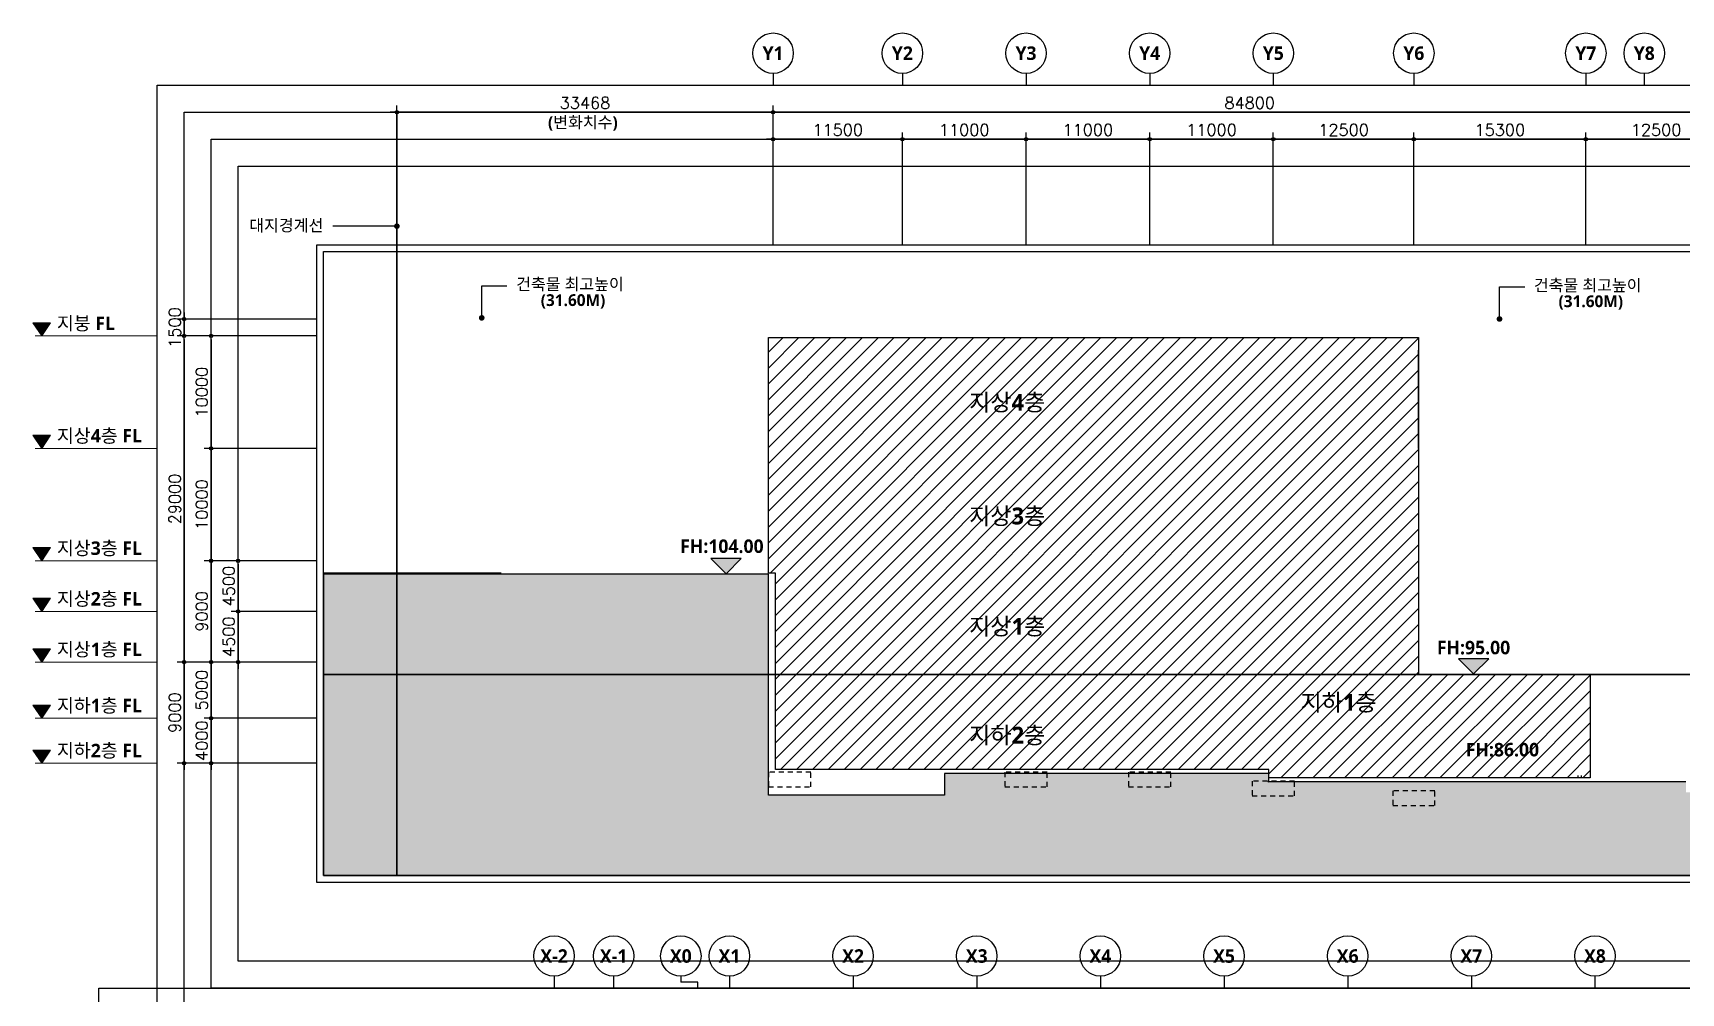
# Model space of a CAD drawing. Header units: millimetres. Extents: x 8456 to 190005487, y 619 to 455456909.
# Drawn here: x 13626 to 160238, y 84276 to 169667 of the extents above; entities that cross this region are included whole.
import ezdxf
from ezdxf.enums import TextEntityAlignment as Align

# ---------------------------------------------------------------- set-up
doc = ezdxf.new("R2010")
doc.units = ezdxf.units.MM
doc.header["$LTSCALE"] = 400
doc.header["$MEASUREMENT"] = 0
doc.header["$PDSIZE"] = -10
doc.linetypes.add('HID', pattern=[2, 1.1, -0.9])
doc.layers.get('0').update_dxf_attribs({"linetype": 'CONTINUOUS'})
doc.layers.get('Defpoints').update_dxf_attribs({"color": 153, "linetype": 'CONTINUOUS'})
doc.layers.add('A-MARK', color=7, linetype='CONTINUOUS', lineweight=15)
for name, color, linetype in [('AA-XXXX-TXT2', 3, 'CONTINUOUS'), ('elev', 8, 'CONTINUOUS'), ('HID', 3, 'HID'), ('X-SEC-종$0$A-ST-AXIS-BUB', 7, 'CONTINUOUS')]:
    doc.layers.add(name, color=color, linetype=linetype)
doc.layers.add('Defpoint', color=161, linetype='CONTINUOUS', plot=False)
doc.styles.add('SH_대대리576', font='')
doc.styles.get("Standard").update_dxf_attribs({"font": 'SIMPLEX.shx'})
doc.styles.get('SH_대대리576').set_extended_font_data('NanumGothic', bold=True)
doc.dimstyles.new('SHP 600', dxfattribs={"dimscale": 300, "dimtxt": 3.5, "dimasz": 1, "dimexe": 2, "dimexo": 2, "dimgap": 1, "dimtad": 1, "dimdec": 0, "dimzin": 0, "dimdsep": 46, "dimtxsty": 'Standard', "dimblk": 'DIMDOT', "dimcen": 0.09, "dimclrt": 3, "dimadec": 0, "dimazin": 1, "dimtfac": 1, "dimtdec": 0, "dimtix": 1, "dimtmove": 2, "dimatfit": 0, "dimldrblk": 'DIMDOT', "dimfxl": 1, "dimtfillclr": 3, "dimtolj": 1, "dimtzin": 0, "dimarcsym": 0})

# ---------------------------------------------------------------- blocks, each defined once
blk = doc.blocks.new('Level - GL_Architecture-538196-단면도-1')
at = {"layer": 'A-MARK'}
blk.add_hatch(color=256, dxfattribs=at).paths.add_polyline_path([(-50936, 1188), (-50144, 0), (-49352, 1188)], flags=0)
for p, q in [((-50936, 1188), (-49352, 1188)), ((-50144, 0), (-50936, 1188)), ((-49352, 1188), (-50144, 0)), ((-39756, 0), (-50744, 0))]:
    blk.add_line(p, q, dxfattribs=at)
blk = doc.blocks.new('DIMDOT')
at = {"color": 0}
blk.add_line((-2, 0), (2, 0), dxfattribs=at)
for radius in [0.5, 0.25]:
    blk.add_circle((0, 0), radius, dxfattribs=at)
blk = doc.blocks.new('*D65')
at = {"color": 0, "lineweight": -2}
for p, q in [((79468, 150817), (79468, 163217)), ((164268, 150817), (164268, 163217)), ((163968, 162617), (79768, 162617))]:
    blk.add_line(p, q, dxfattribs=at)
at = {"layer": 'Defpoints', "color": 0}
for p in [(79468, 162617), (79468, 150217), (164268, 150217)]:
    blk.add_point(p, dxfattribs=at)
at = {"color": 0, "linetype": 'ByBlock', "lineweight": -2, "xscale": 300, "yscale": 300, "zscale": 300, "rotation": 180}
blk.add_blockref('DIMDOT', (79468, 162617), dxfattribs=at)
at = {"color": 0, "linetype": 'ByBlock', "lineweight": -2, "xscale": 300, "yscale": 300, "zscale": 300}
blk.add_blockref('DIMDOT', (164268, 162617), dxfattribs=at)
at = {"color": 3, "insert": (121868, 163443), "char_height": 1050, "attachment_point": 5}
blk.add_mtext('\\A1;84800', dxfattribs=at)
blk = doc.blocks.new('*D66')
at = {"color": 0, "lineweight": -2}
for p, q in [((79468, 150817), (79468, 160817)), ((90668, 160217), (79768, 160217)), ((90968, 150817), (90968, 160817))]:
    blk.add_line(p, q, dxfattribs=at)
at = {"layer": 'Defpoints', "color": 0}
for p in [(79468, 160217), (79468, 150217), (90968, 150217)]:
    blk.add_point(p, dxfattribs=at)
at = {"color": 0, "linetype": 'ByBlock', "lineweight": -2, "xscale": 300, "yscale": 300, "zscale": 300, "rotation": 180}
blk.add_blockref('DIMDOT', (79468, 160217), dxfattribs=at)
at = {"color": 0, "linetype": 'ByBlock', "lineweight": -2, "xscale": 300, "yscale": 300, "zscale": 300}
blk.add_blockref('DIMDOT', (90968, 160217), dxfattribs=at)
at = {"color": 3, "insert": (85218, 161043), "char_height": 1050, "attachment_point": 5}
blk.add_mtext('\\A1;11500', dxfattribs=at)
blk = doc.blocks.new('X-SEC-종$0$A-ST-AXIS-BUB-1')
at = {"layer": 'X-SEC-종$0$A-ST-AXIS-BUB'}
blk.add_line((0, 350), (0, 0), dxfattribs=at)
blk.add_circle((0, 950), 600, dxfattribs=at)
blk = doc.blocks.new('*D67')
at = {"color": 0, "lineweight": -2}
for p, q in [((90968, 150817), (90968, 160817)), ((101668, 160217), (91268, 160217)), ((101968, 150817), (101968, 160817))]:
    blk.add_line(p, q, dxfattribs=at)
at = {"layer": 'Defpoints', "color": 0}
for p in [(90968, 160217), (90968, 150217), (101968, 150217)]:
    blk.add_point(p, dxfattribs=at)
at = {"color": 0, "linetype": 'ByBlock', "lineweight": -2, "xscale": 300, "yscale": 300, "zscale": 300, "rotation": 180}
blk.add_blockref('DIMDOT', (90968, 160217), dxfattribs=at)
at = {"color": 0, "linetype": 'ByBlock', "lineweight": -2, "xscale": 300, "yscale": 300, "zscale": 300}
blk.add_blockref('DIMDOT', (101968, 160217), dxfattribs=at)
at = {"color": 3, "insert": (96468, 161043), "char_height": 1050, "attachment_point": 5}
blk.add_mtext('\\A1;11000', dxfattribs=at)
blk = doc.blocks.new('*D68')
at = {"color": 0, "lineweight": -2}
for p, q in [((101968, 150817), (101968, 160817)), ((112668, 160217), (102268, 160217)), ((112968, 150817), (112968, 160817))]:
    blk.add_line(p, q, dxfattribs=at)
at = {"layer": 'Defpoints', "color": 0}
for p in [(101968, 160217), (101968, 150217), (112968, 150217)]:
    blk.add_point(p, dxfattribs=at)
at = {"color": 0, "linetype": 'ByBlock', "lineweight": -2, "xscale": 300, "yscale": 300, "zscale": 300, "rotation": 180}
blk.add_blockref('DIMDOT', (101968, 160217), dxfattribs=at)
at = {"color": 0, "linetype": 'ByBlock', "lineweight": -2, "xscale": 300, "yscale": 300, "zscale": 300}
blk.add_blockref('DIMDOT', (112968, 160217), dxfattribs=at)
at = {"color": 3, "insert": (107468, 161043), "char_height": 1050, "attachment_point": 5}
blk.add_mtext('\\A1;11000', dxfattribs=at)
blk = doc.blocks.new('*D69')
at = {"color": 0, "lineweight": -2}
for p, q in [((112968, 150817), (112968, 160817)), ((123668, 160217), (113268, 160217)), ((123968, 150817), (123968, 160817))]:
    blk.add_line(p, q, dxfattribs=at)
at = {"layer": 'Defpoints', "color": 0}
for p in [(112968, 160217), (112968, 150217), (123968, 150217)]:
    blk.add_point(p, dxfattribs=at)
at = {"color": 0, "linetype": 'ByBlock', "lineweight": -2, "xscale": 300, "yscale": 300, "zscale": 300, "rotation": 180}
blk.add_blockref('DIMDOT', (112968, 160217), dxfattribs=at)
at = {"color": 0, "linetype": 'ByBlock', "lineweight": -2, "xscale": 300, "yscale": 300, "zscale": 300}
blk.add_blockref('DIMDOT', (123968, 160217), dxfattribs=at)
at = {"color": 3, "insert": (118468, 161043), "char_height": 1050, "attachment_point": 5}
blk.add_mtext('\\A1;11000', dxfattribs=at)
blk = doc.blocks.new('*D70')
at = {"color": 0, "lineweight": -2}
for p, q in [((123968, 150817), (123968, 160817)), ((136168, 160217), (124268, 160217)), ((136468, 150817), (136468, 160817))]:
    blk.add_line(p, q, dxfattribs=at)
at = {"layer": 'Defpoints', "color": 0}
for p in [(123968, 160217), (123968, 150217), (136468, 150217)]:
    blk.add_point(p, dxfattribs=at)
at = {"color": 0, "linetype": 'ByBlock', "lineweight": -2, "xscale": 300, "yscale": 300, "zscale": 300, "rotation": 180}
blk.add_blockref('DIMDOT', (123968, 160217), dxfattribs=at)
at = {"color": 0, "linetype": 'ByBlock', "lineweight": -2, "xscale": 300, "yscale": 300, "zscale": 300}
blk.add_blockref('DIMDOT', (136468, 160217), dxfattribs=at)
at = {"color": 3, "insert": (130218, 161043), "char_height": 1050, "attachment_point": 5}
blk.add_mtext('\\A1;12500', dxfattribs=at)
blk = doc.blocks.new('*D71')
at = {"color": 0, "lineweight": -2}
for p, q in [((136468, 150817), (136468, 160817)), ((151468, 160217), (136768, 160217)), ((151768, 150817), (151768, 160817))]:
    blk.add_line(p, q, dxfattribs=at)
at = {"layer": 'Defpoints', "color": 0}
for p in [(136468, 160217), (136468, 150217), (151768, 150217)]:
    blk.add_point(p, dxfattribs=at)
at = {"color": 0, "linetype": 'ByBlock', "lineweight": -2, "xscale": 300, "yscale": 300, "zscale": 300, "rotation": 180}
blk.add_blockref('DIMDOT', (136468, 160217), dxfattribs=at)
at = {"color": 0, "linetype": 'ByBlock', "lineweight": -2, "xscale": 300, "yscale": 300, "zscale": 300}
blk.add_blockref('DIMDOT', (151768, 160217), dxfattribs=at)
at = {"color": 3, "insert": (144118, 161043), "char_height": 1050, "attachment_point": 5}
blk.add_mtext('\\A1;15300', dxfattribs=at)
blk = doc.blocks.new('*D72')
at = {"color": 0, "lineweight": -2}
for p, q in [((151768, 150817), (151768, 160817)), ((163968, 160217), (152068, 160217)), ((164268, 150817), (164268, 160817))]:
    blk.add_line(p, q, dxfattribs=at)
at = {"layer": 'Defpoints', "color": 0}
for p in [(151768, 160217), (151768, 150217), (164268, 150217)]:
    blk.add_point(p, dxfattribs=at)
at = {"color": 0, "linetype": 'ByBlock', "lineweight": -2, "xscale": 300, "yscale": 300, "zscale": 300, "rotation": 180}
blk.add_blockref('DIMDOT', (151768, 160217), dxfattribs=at)
at = {"color": 0, "linetype": 'ByBlock', "lineweight": -2, "xscale": 300, "yscale": 300, "zscale": 300}
blk.add_blockref('DIMDOT', (164268, 160217), dxfattribs=at)
at = {"color": 3, "insert": (158018, 161043), "char_height": 1050, "attachment_point": 5}
blk.add_mtext('\\A1;12500', dxfattribs=at)
blk = doc.blocks.new('*D73')
at = {"color": 0, "lineweight": -2}
for p, q in [((38868, 113717), (26468, 113717)), ((27068, 113417), (27068, 105017)), ((38868, 104717), (26468, 104717))]:
    blk.add_line(p, q, dxfattribs=at)
at = {"layer": 'Defpoints', "color": 0}
for p in [(39468, 113717), (27068, 104717), (39468, 104717)]:
    blk.add_point(p, dxfattribs=at)
at = {"color": 0, "linetype": 'ByBlock', "lineweight": -2, "xscale": 300, "yscale": 300, "zscale": 300}
for p, rotation in [((27068, 113717), 90), ((27068, 104717), 270)]:
    blk.add_blockref('DIMDOT', p, dxfattribs=dict(at, rotation=rotation))
at = {"color": 3, "insert": (26242, 109217), "char_height": 1050, "attachment_point": 5, "rotation": 90}
blk.add_mtext('\\A1;9000', dxfattribs=at)
blk = doc.blocks.new('*D74')
at = {"color": 0, "lineweight": -2}
for p, q in [((38868, 118217), (31268, 118217)), ((31868, 117917), (31868, 114017)), ((38868, 113717), (31268, 113717))]:
    blk.add_line(p, q, dxfattribs=at)
at = {"layer": 'Defpoints', "color": 0}
for p in [(39468, 118217), (31868, 113717), (39468, 113717)]:
    blk.add_point(p, dxfattribs=at)
at = {"color": 0, "linetype": 'ByBlock', "lineweight": -2, "xscale": 300, "yscale": 300, "zscale": 300}
for p, rotation in [((31868, 118217), 90), ((31868, 113717), 270)]:
    blk.add_blockref('DIMDOT', p, dxfattribs=dict(at, rotation=rotation))
at = {"color": 3, "insert": (31042, 115967), "char_height": 1050, "attachment_point": 5, "rotation": 90}
blk.add_mtext('\\A1;4500', dxfattribs=at)
blk = doc.blocks.new('*D75')
at = {"color": 0, "lineweight": -2}
for p, q in [((38868, 132717), (28868, 132717)), ((29468, 132417), (29468, 123017)), ((38868, 122717), (28868, 122717))]:
    blk.add_line(p, q, dxfattribs=at)
at = {"layer": 'Defpoints', "color": 0}
for p in [(39468, 132717), (29468, 122717), (39468, 122717)]:
    blk.add_point(p, dxfattribs=at)
at = {"color": 0, "linetype": 'ByBlock', "lineweight": -2, "xscale": 300, "yscale": 300, "zscale": 300}
for p, rotation in [((29468, 132717), 90), ((29468, 122717), 270)]:
    blk.add_blockref('DIMDOT', p, dxfattribs=dict(at, rotation=rotation))
at = {"color": 3, "insert": (28642, 127717), "char_height": 1050, "attachment_point": 5, "rotation": 90}
blk.add_mtext('\\A1;10000', dxfattribs=at)
blk = doc.blocks.new('*D76')
at = {"color": 0, "lineweight": -2}
for p, q in [((38868, 142717), (28868, 142717)), ((29468, 142417), (29468, 133017)), ((38868, 132717), (28868, 132717))]:
    blk.add_line(p, q, dxfattribs=at)
at = {"layer": 'Defpoints', "color": 0}
for p in [(39468, 142717), (29468, 132717), (39468, 132717)]:
    blk.add_point(p, dxfattribs=at)
at = {"color": 0, "linetype": 'ByBlock', "lineweight": -2, "xscale": 300, "yscale": 300, "zscale": 300}
for p, rotation in [((29468, 142717), 90), ((29468, 132717), 270)]:
    blk.add_blockref('DIMDOT', p, dxfattribs=dict(at, rotation=rotation))
at = {"color": 3, "insert": (28642, 137717), "char_height": 1050, "attachment_point": 5, "rotation": 90}
blk.add_mtext('\\A1;10000', dxfattribs=at)
blk = doc.blocks.new('*D77')
at = {"color": 0, "lineweight": -2}
for p, q in [((38868, 142717), (26468, 142717)), ((27068, 142417), (27068, 114017)), ((38868, 113717), (26468, 113717))]:
    blk.add_line(p, q, dxfattribs=at)
at = {"layer": 'Defpoints', "color": 0}
for p in [(39468, 142717), (27068, 113717), (39468, 113717)]:
    blk.add_point(p, dxfattribs=at)
at = {"color": 0, "linetype": 'ByBlock', "lineweight": -2, "xscale": 300, "yscale": 300, "zscale": 300}
for p, rotation in [((27068, 142717), 90), ((27068, 113717), 270)]:
    blk.add_blockref('DIMDOT', p, dxfattribs=dict(at, rotation=rotation))
at = {"color": 3, "insert": (26242, 128217), "char_height": 1050, "attachment_point": 5, "rotation": 90}
blk.add_mtext('\\A1;29000', dxfattribs=at)
blk = doc.blocks.new('*D78')
at = {"color": 0, "lineweight": -2}
for p, q in [((38868, 108717), (28868, 108717)), ((29468, 108417), (29468, 105017)), ((38868, 104717), (28868, 104717))]:
    blk.add_line(p, q, dxfattribs=at)
at = {"layer": 'Defpoints', "color": 0}
for p in [(39468, 108717), (29468, 104717), (39468, 104717)]:
    blk.add_point(p, dxfattribs=at)
at = {"color": 0, "linetype": 'ByBlock', "lineweight": -2, "xscale": 300, "yscale": 300, "zscale": 300}
for p, rotation in [((29468, 108717), 90), ((29468, 104717), 270)]:
    blk.add_blockref('DIMDOT', p, dxfattribs=dict(at, rotation=rotation))
at = {"color": 3, "insert": (28642, 106717), "char_height": 1050, "attachment_point": 5, "rotation": 90}
blk.add_mtext('\\A1;4000', dxfattribs=at)
blk = doc.blocks.new('*D79')
at = {"color": 0, "lineweight": -2}
for p, q in [((38868, 113717), (28868, 113717)), ((29468, 113417), (29468, 109017)), ((38868, 108717), (28868, 108717))]:
    blk.add_line(p, q, dxfattribs=at)
at = {"layer": 'Defpoints', "color": 0}
for p in [(39468, 113717), (29468, 108717), (39468, 108717)]:
    blk.add_point(p, dxfattribs=at)
at = {"color": 0, "linetype": 'ByBlock', "lineweight": -2, "xscale": 300, "yscale": 300, "zscale": 300}
for p, rotation in [((29468, 113717), 90), ((29468, 108717), 270)]:
    blk.add_blockref('DIMDOT', p, dxfattribs=dict(at, rotation=rotation))
at = {"color": 3, "insert": (28642, 111217), "char_height": 1050, "attachment_point": 5, "rotation": 90}
blk.add_mtext('\\A1;5000', dxfattribs=at)
blk = doc.blocks.new('A$C75C439D1')
at = {"layer": 'X-SEC-종$0$A-ST-AXIS-BUB'}
blk.add_line((1800, 1050, -103000), (1800, 525, -103000), dxfattribs=at)
at = {"layer": 'X-SEC-종$0$A-ST-AXIS-BUB', "elevation": -103000}
blk.add_lwpolyline([(3323, 0), (3323, 525), (1800, 525)], dxfattribs=at)
at = {"layer": 'X-SEC-종$0$A-ST-AXIS-BUB'}
blk.add_circle((1800, 2850, -103000), 1800, dxfattribs=at)
blk = doc.blocks.new('*D101')
at = {"color": 0, "lineweight": -2}
for p, q in [((38868, 122717), (28868, 122717)), ((29468, 122417), (29468, 114017)), ((38868, 113717), (28868, 113717))]:
    blk.add_line(p, q, dxfattribs=at)
at = {"layer": 'Defpoints', "color": 0}
for p in [(39468, 122717), (29468, 113717), (39468, 113717)]:
    blk.add_point(p, dxfattribs=at)
at = {"color": 0, "linetype": 'ByBlock', "lineweight": -2, "xscale": 300, "yscale": 300, "zscale": 300}
for p, rotation in [((29468, 122717), 90), ((29468, 113717), 270)]:
    blk.add_blockref('DIMDOT', p, dxfattribs=dict(at, rotation=rotation))
at = {"color": 3, "insert": (28642, 118217), "char_height": 1050, "attachment_point": 5, "rotation": 90}
blk.add_mtext('\\A1;9000', dxfattribs=at)
blk = doc.blocks.new('*D102')
at = {"color": 0, "lineweight": -2}
for p, q in [((38868, 122717), (31268, 122717)), ((31868, 122417), (31868, 118517)), ((38868, 118217), (31268, 118217))]:
    blk.add_line(p, q, dxfattribs=at)
at = {"layer": 'Defpoints', "color": 0}
for p in [(39468, 122717), (31868, 118217), (39468, 118217)]:
    blk.add_point(p, dxfattribs=at)
at = {"color": 0, "linetype": 'ByBlock', "lineweight": -2, "xscale": 300, "yscale": 300, "zscale": 300}
for p, rotation in [((31868, 122717), 90), ((31868, 118217), 270)]:
    blk.add_blockref('DIMDOT', p, dxfattribs=dict(at, rotation=rotation))
at = {"color": 3, "insert": (31042, 120467), "char_height": 1050, "attachment_point": 5, "rotation": 90}
blk.add_mtext('\\A1;4500', dxfattribs=at)
blk = doc.blocks.new('*D103')
at = {"color": 0, "lineweight": -2}
for p, q in [((45999, 150817), (45999, 163217)), ((79468, 150817), (79468, 163217)), ((79168, 162617), (46299, 162617))]:
    blk.add_line(p, q, dxfattribs=at)
at = {"layer": 'Defpoints', "color": 0}
for p in [(45999, 162617), (45999, 150217), (79468, 150217)]:
    blk.add_point(p, dxfattribs=at)
at = {"color": 0, "linetype": 'ByBlock', "lineweight": -2, "xscale": 300, "yscale": 300, "zscale": 300, "rotation": 180}
blk.add_blockref('DIMDOT', (45999, 162617), dxfattribs=at)
at = {"color": 0, "linetype": 'ByBlock', "lineweight": -2, "xscale": 300, "yscale": 300, "zscale": 300}
blk.add_blockref('DIMDOT', (79468, 162617), dxfattribs=at)
at = {"color": 3, "insert": (62734, 163443), "char_height": 1050, "attachment_point": 5}
blk.add_mtext('\\A1;33468', dxfattribs=at)
blk = doc.blocks.new('*D110')
at = {"color": 0, "lineweight": -2}
for p, q in [((38868, 144217), (26468, 144217)), ((27068, 144517), (27068, 144817)), ((27068, 144217), (27068, 142717)), ((38868, 142717), (26468, 142717)), ((27068, 142417), (27068, 142117))]:
    blk.add_line(p, q, dxfattribs=at)
at = {"layer": 'Defpoints', "color": 0}
for p in [(39468, 144217), (27068, 142717), (39468, 142717)]:
    blk.add_point(p, dxfattribs=at)
at = {"color": 0, "linetype": 'ByBlock', "lineweight": -2, "xscale": 300, "yscale": 300, "zscale": 300}
for p, rotation in [((27068, 144217), 270), ((27068, 142717), 90)]:
    blk.add_blockref('DIMDOT', p, dxfattribs=dict(at, rotation=rotation))
at = {"color": 3, "insert": (26242, 143467), "char_height": 1050, "attachment_point": 5, "rotation": 90}
blk.add_mtext('\\A1;1500', dxfattribs=at)

msp = doc.modelspace()

# ---------------------------------------------------------------- hatches: boundary and pattern name
at = {"transparency": 33554687}
h = msp.add_hatch(color=256, dxfattribs=at)
h.dxf.hatch_style = 1
h.paths.add_polyline_path([(76631.8, 122922.8), (73931.8, 122922.8), (75281.8, 121572.8)])
h = msp.add_hatch(color=256, dxfattribs=at)
h.dxf.hatch_style = 1
h.paths.add_polyline_path([(143126.5, 114010.9), (140426.5, 114010.9), (141776.5, 112660.9)])
at = {"layer": 'elev', "transparency": 33554687}
h = msp.add_hatch(dxfattribs=at)
h.set_pattern_fill('ANSI31', color=256, scale=8000)
h.set_pattern_definition([(45, (-558.8, -569.4), (-707.107, 707.107), [])])
h.paths.add_polyline_path([(79067.8, 142567.4), (136867.9, 142567.4), (136867.9, 112617.4), (152167.9, 112617.4), (152167.9, 103417.4), (123567.9, 103417.4), (123567.9, 104167.4), (79667.9, 104167.4), (79667.9, 121617.4), (79067.9, 121617.4)])
h = msp.add_hatch(color=256, dxfattribs=at)
h.dxf.hatch_style = 1
h.paths.add_polyline_path([(79067.9, 113567.4), (79067.9, 120067.4), (79067.9, 121367.4), (79067.9, 121517.4), (39467.9, 121517.4), (39467.9, 94717.4), (192988.5, 94717.4), (192988.5, 102214.9), (190496.2, 101799), (174580.7, 105622.8), (174450, 105626.1), (174243.6, 105661.9), (174037.9, 105704.6), (173854.9, 105745.3), (173740.7, 105770.9), (173626.2, 105796.4), (173512.3, 105821.3), (173301.4, 105866.9), (173097, 105911.9), (172853.6, 105968.9), (172657.9, 106018.9), (172516.1, 106056.7), (172369.3, 106097.5), (172219.6, 106140.5), (172069, 106185.2), (171844.1, 106254), (171562.6, 106345.6), (171320.7, 106430.2), (171107.3, 106510.5), (170921.7, 106584.1), (170671.3, 106686.2), (170509, 106752), (170308.6, 106834.2), (170107.5, 106923.8), (169941.4, 107005.3), (169776.6, 107095.7), (169617.8, 107192.8), (169467.3, 107295.1), (169340.5, 107391.3), (169227.8, 107483.6), (169083.9, 107597.9), (169001.9, 107657.7), (168909.7, 107719.7), (168804.6, 107784), (168684.1, 107851.1), (168546.4, 107920.9), (168394.4, 107993.1), (168231.6, 108067.1), (168061.8, 108142.3), (167888.7, 108218), (167603.2, 108343.2), (167386, 108442.9), (167235.5, 108515.2), (167094.6, 108585.7), (166961.6, 108654.2), (166834.7, 108720.8), (166712.1, 108785.2), (166592.1, 108847.6), (166472.9, 108907.7), (166352.7, 108965.5), (166229, 109021.6), (166097, 109078.4), (165950.7, 109139.4), (165784.6, 109207.6), (165592.8, 109286.3), (165369.8, 109378.7), (165109.8, 109488), (164830.9, 109607.2), (164830.9, 109417.4), (164930.9, 109417.4), (164930.9, 109317.4), (164667.8, 109317.4), (164667.8, 105717.4), (164667.8, 105517.4), (164667.8, 104317.4), (164667.8, 103417.4), (164667.8, 103117.4), (164667.8, 102217.4), (164667.8, 102117.4), (160667.8, 102117.4), (160667.8, 103057.4), (123467.9, 103057.4), (123567.9, 103117.4), (123567.9, 103807.4), (94717.8, 103807.4), (94717.8, 101867.4), (79067.9, 101867.4), (79067.9, 103867.4), (79067.9, 112267.4)])

# ---------------------------------------------------------------- linework, layer by layer
for p, q in [((136867.9, 132717.4), (136867.9, 141467.4)), ((151067.9, 103617.4), (151067.9, 103467.4)), ((151367.9, 103617.4), (151367.9, 103467.4))]:
    msp.add_line(p, q)
for points in [[(45999.5, 152483.5), (40289.6, 152483.5)], [(53547.8, 144327.7), (53547.8, 147176.8), (55794.6, 147176.8)], [(144088.2, 144226.8), (144088.2, 147076), (146335, 147076)], [(55269, 121617.4), (39467.9, 121617.4), (39467.9, 94717.4), (174814.8, 94717.4)]]:
    msp.add_lwpolyline(points)
at = {"const_width": 250}
for points in [[(45874.5, 152483.5, 1), (46124.5, 152483.5, 1)], [(53672.8, 144327.7, -1), (53422.8, 144327.7, -1)], [(144213.2, 144226.8, -1), (143963.2, 144226.8, -1)]]:
    msp.add_lwpolyline(points, format="xyb", close=True, dxfattribs=at)
for points in [[(76631.8, 122922.8), (73931.8, 122922.8), (75281.8, 121572.8)], [(143126.5, 114010.9), (140426.5, 114010.9), (141776.5, 112660.9)]]:
    msp.add_lwpolyline(points, close=True)
at = {"layer": 'Defpoint'}
for points in [[(24667.9, 165017.4), (207788.5, 165017.4), (207788.5, 79917.4), (24667.9, 79917.4)], [(27067.9, 162617.4), (205388.5, 162617.4), (205388.5, 82317.4), (27067.9, 82317.4)], [(29467.9, 160217.4), (202988.5, 160217.4), (202988.5, 84717.4), (29467.9, 84717.4)], [(31867.9, 157817.4), (200588.5, 157817.4), (200588.5, 87117.4), (31867.9, 87117.4)], [(38867.9, 150817.4), (193588.5, 150817.4), (193588.5, 94117.4), (38867.9, 94117.4)], [(39467.9, 150217.4), (192988.5, 150217.4), (192988.5, 94717.4), (39467.9, 94717.4)], [(19497.9, 84719.3), (222644.4, 84719.3), (222644.4, 619.3), (19497.9, 619.3)]]:
    msp.add_lwpolyline(points, close=True, dxfattribs=at)
at = {"layer": 'elev'}
msp.add_lwpolyline([(79067.8, 142567.4), (136867.9, 142567.4), (136867.9, 112617.4), (152167.9, 112617.4), (152167.9, 103417.4), (123567.9, 103417.4), (123567.9, 104167.4), (79667.9, 104167.4), (79667.9, 121617.4), (79067.9, 121617.4)], close=True, dxfattribs=at)
msp.add_lwpolyline([(160667.8, 103057.4), (123467.9, 103057.4), (123567.9, 103117.4), (123567.9, 103807.4), (94717.8, 103807.4), (94717.8, 101867.4), (79067.9, 101867.4), (79067.9, 103867.4), (79067.9, 112267.4), (79067.9, 113567.4), (79067.9, 120067.4), (79067.9, 121367.4), (79067.9, 121517.4), (39467.9, 121517.4), (39467.9, 94717.4), (192988.5, 94717.4)], dxfattribs=at)
at = {"layer": 'HID', "const_width": 150}
for points in [[(45999.5, 162617.4), (45999.5, 94717.4)], [(192988.5, 112617.4), (39467.9, 112617.4)]]:
    msp.add_lwpolyline(points, dxfattribs=at)
at = {"layer": 'HID', "color": 8}
for points in [[(82817.9, 102617.4), (82817.9, 103917.4), (79067.9, 103917.4), (79067.9, 102617.4), (82817.9, 102617.4)], [(103842.9, 102617.4), (103842.9, 103917.4), (100092.9, 103917.4), (100092.9, 102617.4), (103842.9, 102617.4)], [(114842.9, 102617.4), (114842.9, 103917.4), (111092.9, 103917.4), (111092.9, 102617.4), (114842.9, 102617.4)], [(125842.9, 101817.4), (125842.9, 103117.4), (122092.9, 103117.4), (122092.9, 101817.4), (125842.9, 101817.4)], [(138342.9, 100967.4), (138342.9, 102267.4), (134592.9, 102267.4), (134592.9, 100967.4), (138342.9, 100967.4)]]:
    msp.add_lwpolyline(points, dxfattribs=at)

# ---------------------------------------------------------------- block references
at = {"layer": 'A-MARK', "xscale": 0.9876543209876538, "yscale": 0.9876543209876538, "zscale": 0.9876543209876538}
for p in [(63932.8, 142717.4), (63932.8, 142717.4), (63932.8, 132717.4), (63932.8, 132717.4), (63932.8, 122717.4), (63932.8, 122717.4), (63932.8, 118217.4), (63932.8, 118217.4), (63932.8, 113717.4), (63932.8, 113717.4), (63932.8, 108717.4), (63932.8, 108717.4), (63932.8, 104717.4), (63932.8, 104717.4)]:
    msp.add_blockref('Level - GL_Architecture-538196-단면도-1', p, dxfattribs=at)
at = {"layer": 'X-SEC-종$0$A-ST-AXIS-BUB', "xscale": 3, "yscale": 3, "zscale": 3}
for p in [(79467.9, 165017.4), (90967.9, 165017.4), (101967.9, 165017.4), (112967.9, 165017.4), (123967.9, 165017.4), (136467.9, 165017.4), (151767.9, 165017.4), (156967.9, 165017.4), (59983.1, 84719.3), (65283.1, 84719.3), (75583.1, 84719.3), (86583.1, 84719.3), (97583.1, 84719.3), (108583.1, 84719.3), (119583.1, 84719.3), (130583.1, 84719.3), (141583.1, 84719.3), (152583.1, 84719.3)]:
    msp.add_blockref('X-SEC-종$0$A-ST-AXIS-BUB-1', p, dxfattribs=at)
at = {"layer": 'X-SEC-종$0$A-ST-AXIS-BUB'}
msp.add_blockref('A$C75C439D1', (69460.2, 84719.3), dxfattribs=at)

# ---------------------------------------------------------------- texts
at = {"layer": 'AA-XXXX-TXT2', "style": 'SH_대대리576'}
for s, height, p in [('(변화치수)', 1050, (59444.2, 161195.5)), ('대지경계선', 1050, (32867.1, 152027.8)), ('건축물 최고높이', 1050, (56605.6, 146804.2)), ('건축물 최고높이', 1050, (147146, 146703.3)), ('(31.60M)', 1050, (58801.5, 145381)), ('(31.60M)', 1050, (149341.9, 145280.2)), ('지붕 FL', 1200, (15755.2, 143243.3)), ('지상4층 ', 1500, (96913.9, 136069.1)), ('지상4층 FL', 1200, (15755.2, 133243.3)), ('지상3층 ', 1500, (96913.9, 125957)), ('FH:104.00', 1200, (71208.3, 123418)), ('지상3층 FL', 1200, (15755.2, 123243.3)), ('지상2층 FL', 1200, (15755.2, 118743.3)), ('지상1층 ', 1500, (96913.9, 116138.7)), ('지상1층 FL', 1200, (15755.2, 114243.3)), ('FH:95.00', 1200, (138521.4, 114402.5)), ('지하1층 FL', 1200, (15755.2, 109243.3)), ('지하1층 ', 1500, (126396.8, 109375.6)), ('지하2층 ', 1500, (96913.9, 106460.2)), ('지하2층 FL', 1200, (15755.2, 105243.3)), ('FH:86.00', 1200, (141090.7, 105322.9))]:
    msp.add_text(s, height=height, dxfattribs=at).set_placement(p)
at = {"layer": 'X-SEC-종$0$A-ST-AXIS-BUB', "style": 'SH_대대리576'}
for s, p in [('Y1', (79467.9, 167867.4)), ('Y2', (90967.9, 167867.4)), ('Y3', (101967.9, 167867.4)), ('Y4', (112967.9, 167867.4)), ('Y5', (123967.9, 167867.4)), ('Y6', (136467.9, 167867.4)), ('Y7', (151767.9, 167867.4)), ('Y8', (156967.9, 167867.4)), ('X-2', (59983.1, 87569.3)), ('X-1', (65283.1, 87569.3)), ('X0', (71260.2, 87569.3)), ('X1', (75583.1, 87569.3)), ('X2', (86583.1, 87569.3)), ('X3', (97583.1, 87569.3)), ('X4', (108583.1, 87569.3)), ('X5', (119583.1, 87569.3)), ('X6', (130583.1, 87569.3)), ('X7', (141583.1, 87569.3)), ('X8', (152583.1, 87569.3))]:
    msp.add_text(s, height=1200, dxfattribs=at).set_placement(p, align=Align.MIDDLE_CENTER)

# ---------------------------------------------------------------- dimensions: what is measured, and where the dimension line sits
for base, p1, p2, picture, middle in [((45999.5, 162617.4), (79467.9, 150217.4), (45999.5, 150217.4), '*D103', (62733.7, 163443.1)), ((79467.9, 162617.4), (164267.9, 150217.4), (79467.9, 150217.4), '*D65', (121867.9, 163443.1)), ((79467.9, 160217.4), (90967.9, 150217.4), (79467.9, 150217.4), '*D66', (85217.9, 161043.1)), ((90967.9, 160217.4), (101967.9, 150217.4), (90967.9, 150217.4), '*D67', (96467.9, 161043.1)), ((101967.9, 160217.4), (112967.9, 150217.4), (101967.9, 150217.4), '*D68', (107467.9, 161043.1)), ((112967.9, 160217.4), (123967.9, 150217.4), (112967.9, 150217.4), '*D69', (118467.9, 161043.1)), ((123967.9, 160217.4), (136467.9, 150217.4), (123967.9, 150217.4), '*D70', (130217.9, 161043.1)), ((136467.9, 160217.4), (151767.9, 150217.4), (136467.9, 150217.4), '*D71', (144117.9, 161043.1)), ((151767.9, 160217.4), (164267.9, 150217.4), (151767.9, 150217.4), '*D72', (158017.9, 161043.1))]:
    dim = msp.add_linear_dim(base=base, p1=p1, p2=p2, dimstyle='SHP 600')
    dim.commit()
    dim.dimension.update_dxf_attribs({"geometry": picture, "text_midpoint": middle})
for base, p1, p2, picture, middle in [((27067.9, 142717.4), (39467.9, 144217.4), (39467.9, 142717.4), '*D110', (26242.2, 143467.4)), ((27067.9, 113717.4), (39467.9, 142717.4), (39467.9, 113717.4), '*D77', (26242.2, 128217.4)), ((29467.9, 132717.4), (39467.9, 142717.4), (39467.9, 132717.4), '*D76', (28642.2, 137717.4)), ((29467.9, 122717.4), (39467.9, 132717.4), (39467.9, 122717.4), '*D75', (28642.2, 127717.4)), ((29467.9, 113717.4), (39467.9, 122717.4), (39467.9, 113717.4), '*D101', (28642.2, 118217.4)), ((31867.9, 118217.4), (39467.9, 122717.4), (39467.9, 118217.4), '*D102', (31042.2, 120467.4)), ((31867.9, 113717.4), (39467.9, 118217.4), (39467.9, 113717.4), '*D74', (31042.2, 115967.4)), ((27067.9, 104717.4), (39467.9, 113717.4), (39467.9, 104717.4), '*D73', (26242.2, 109217.4)), ((29467.9, 108717.4), (39467.9, 113717.4), (39467.9, 108717.4), '*D79', (28642.2, 111217.4)), ((29467.9, 104717.4), (39467.9, 108717.4), (39467.9, 104717.4), '*D78', (28642.2, 106717.4))]:
    dim = msp.add_linear_dim(base=base, p1=p1, p2=p2, angle=90, dimstyle='SHP 600')
    dim.commit()
    dim.dimension.update_dxf_attribs({"geometry": picture, "text_midpoint": middle})

doc.saveas('drawing.dxf')
